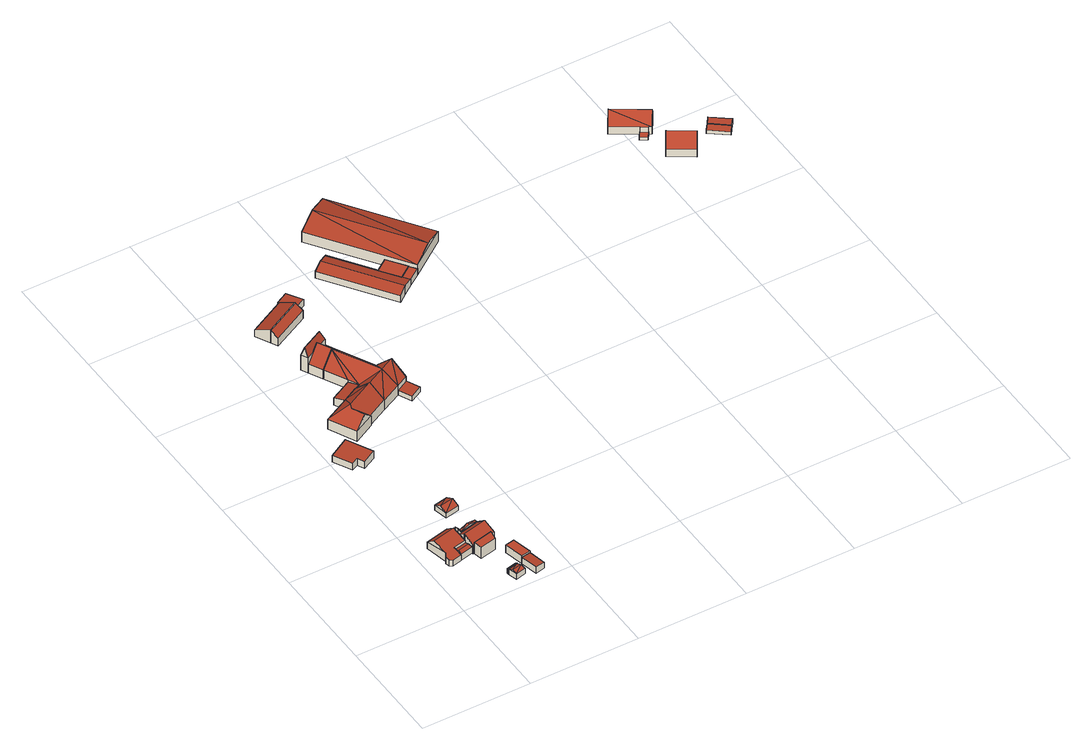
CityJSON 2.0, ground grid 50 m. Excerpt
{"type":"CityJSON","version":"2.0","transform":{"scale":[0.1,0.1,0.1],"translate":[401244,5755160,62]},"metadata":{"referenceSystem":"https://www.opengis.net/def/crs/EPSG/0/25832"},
"CityObjects":{
"building1":{"type":"Building","attributes":{"Gemeindeschluessel":"05515000","Geometrietyp2DReferenz":"3000","function":"31001_1000","roofType":"5000","measuredHeight":6.49},"address":[{"country":"Germany","locality":"Münster","thoroughfareNumber":"53","thoroughfareName":"Altenroxeler Straße"}],"geometry":[{"type":"Solid","lod":"2","boundaries":[[[[0,1,2,3]],[[4,5,1,0]],[[6,7,5,4]],[[8,9,7,6]],[[10,11,9,8]],[[12,13,11,10]],[[14,15,13,12]],[[16,17,15,14]],[[18,19,17,16]],[[20,21,19,18]],[[3,2,21,20]],[[3,20,22,23,14,12,10,8,6,4,0]],[[22,18,16,23]],[[14,23,16]],[[18,22,20]],[[1,5,7,9,11,13,15,17,19,21,2]]]],"semantics":{"surfaces":[{"type":"WallSurface"},{"type":"RoofSurface"},{"type":"GroundSurface"}],"values":[[0,0,0,0,0,0,0,0,0,0,0,1,1,0,0,2]]}}]},
"building2":{"type":"Building","attributes":{"Gemeindeschluessel":"05515000","Geometrietyp2DReferenz":"3000","function":"51009_1610","roofType":"5000","measuredHeight":3.58},"geometry":[{"type":"Solid","lod":"2","boundaries":[[[[24,25,26,27]],[[28,29,25,24]],[[30,31,29,28]],[[27,26,31,30]],[[30,28,32]],[[32,28,24,33]],[[24,27,33]],[[33,27,30,32]],[[25,29,31,26]]]],"semantics":{"surfaces":[{"type":"WallSurface"},{"type":"RoofSurface"},{"type":"GroundSurface"}],"values":[[0,0,0,0,0,1,1,1,2]]}}]},
"building3":{"type":"Building","attributes":{"Gemeindeschluessel":"05515000","Geometrietyp2DReferenz":"3000","function":"51009_1610","roofType":"2100","measuredHeight":7.83},"geometry":[{"type":"Solid","lod":"2","boundaries":[[[[34,35,36,37]],[[38,39,35,34]],[[40,41,39,38]],[[37,36,41,40]],[[38,34,37,40]],[[35,39,41,36]]]],"semantics":{"surfaces":[{"type":"WallSurface"},{"type":"RoofSurface"},{"type":"GroundSurface"}],"values":[[0,0,0,0,1,2]]}}]},
"building4":{"type":"Building","attributes":{"Gemeindeschluessel":"05515000","Geometrietyp2DReferenz":"3000","function":"31001_2700","roofType":"3100","measuredHeight":3.61},"geometry":[{"type":"Solid","lod":"2","boundaries":[[[[42,43,44,45]],[[46,47,43,42]],[[48,49,47,46]],[[45,44,49,48]],[[42,50,46]],[[48,51,45]],[[42,45,51]],[[51,50,42]],[[50,51,48]],[[48,46,50]],[[43,47,49,44]]]],"semantics":{"surfaces":[{"type":"WallSurface"},{"type":"RoofSurface"},{"type":"GroundSurface"}],"values":[[0,0,0,0,0,0,1,1,1,1,2]]}}]},
"building5":{"type":"Building","attributes":{"Gemeindeschluessel":"05515000","Geometrietyp2DReferenz":"3000","function":"51009_1610","roofType":"2100","measuredHeight":2.87},"geometry":[{"type":"Solid","lod":"2","boundaries":[[[[52,49,53,54]],[[55,47,49,52]],[[56,57,47,55]],[[54,53,57,56]],[[55,52,54,56]],[[49,47,57,53]]]],"semantics":{"surfaces":[{"type":"WallSurface"},{"type":"RoofSurface"},{"type":"GroundSurface"}],"values":[[0,0,0,0,1,2]]}}]},
"building6":{"type":"Building","attributes":{"Gemeindeschluessel":"05515000","Geometrietyp2DReferenz":"3000","function":"51009_1610","roofType":"1000","measuredHeight":6},"geometry":[{"type":"Solid","lod":"2","boundaries":[[[[58,59,60,61]],[[62,63,59,58]],[[64,65,63,62]],[[61,60,65,64]],[[62,58,61,64]],[[59,63,65,60]]]],"semantics":{"surfaces":[{"type":"WallSurface"},{"type":"RoofSurface"},{"type":"GroundSurface"}],"values":[[0,0,0,0,1,2]]}}]},
"building7":{"type":"Building","attributes":{"Gemeindeschluessel":"05515000","Geometrietyp2DReferenz":"3000","function":"31001_1000"},"children":["building7-1","building7-2"]},
"building7-1":{"type":"BuildingPart","attributes":{"roofType":"3100","measuredHeight":7.48},"parents":["building7"],"geometry":[{"type":"Solid","lod":"2","boundaries":[[[[66,1,67,68]],[[69,70,1,66]],[[71,2,70,69]],[[72,73,2,71]],[[74,75,76,77]],[[78,79,75,74]],[[80,81,79,78]],[[82,83,81,80]],[[84,85,83,82]],[[68,67,85,84]],[[78,74,77,72,71,69,80]],[[66,68,84,82,80,69]],[[1,70,2,73,76,75,79,81,83,85,67]],[[76,73,72,77]]]],"semantics":{"surfaces":[{"type":"WallSurface"},{"type":"RoofSurface"},{"type":"GroundSurface"},{"type":"ClosureSurface"}],"values":[[0,0,0,0,0,0,0,0,0,0,1,1,2,3]]}}]},
"building7-2":{"type":"BuildingPart","attributes":{"roofType":"3100","measuredHeight":6.05},"parents":["building7"],"geometry":[{"type":"Solid","lod":"2","boundaries":[[[[86,87,73,72,88]],[[89,90,87,86]],[[91,77,76,90,89]],[[86,92,89]],[[91,93,88]],[[88,93,92]],[[92,86,88]],[[93,91,89]],[[89,92,93]],[[87,90,76,73]],[[77,91,88,72]],[[73,76,77,72]]]],"semantics":{"surfaces":[{"type":"WallSurface"},{"type":"RoofSurface"},{"type":"GroundSurface"},{"type":"ClosureSurface"}],"values":[[0,0,0,0,0,1,1,1,1,2,0,3]]}}]},
"building8":{"type":"Building","attributes":{"Gemeindeschluessel":"05515000","Geometrietyp2DReferenz":"3000","function":"51009_1610","roofType":"2100","measuredHeight":3.37},"geometry":[{"type":"Solid","lod":"2","boundaries":[[[[94,95,96,97]],[[98,99,95,94]],[[100,101,99,98]],[[97,96,101,100]],[[98,94,97,100]],[[95,99,101,96]]]],"semantics":{"surfaces":[{"type":"WallSurface"},{"type":"RoofSurface"},{"type":"GroundSurface"}],"values":[[0,0,0,0,1,2]]}}]},
"building9":{"type":"Building","attributes":{"Gemeindeschluessel":"05515000","Geometrietyp2DReferenz":"3000","function":"51009_1611","roofType":"2100","measuredHeight":4.05},"geometry":[{"type":"Solid","lod":"2","boundaries":[[[[102,103,104,105]],[[106,107,103,102]],[[108,109,107,106]],[[110,111,109,108]],[[112,113,111,110]],[[105,104,113,112]],[[110,108,106,102,105,112]],[[103,107,109,111,113,104]]]],"semantics":{"surfaces":[{"type":"WallSurface"},{"type":"RoofSurface"},{"type":"GroundSurface"}],"values":[[0,0,0,0,0,0,1,2]]}}]},
"building10":{"type":"Building","attributes":{"Gemeindeschluessel":"05515000","Geometrietyp2DReferenz":"3000","function":"31001_2460","roofType":"2100","measuredHeight":4.12},"geometry":[{"type":"Solid","lod":"2","boundaries":[[[[114,96,95,115]],[[116,117,96,114]],[[118,119,117,116]],[[115,95,119,118]],[[116,114,115,118]],[[96,117,119,95]]]],"semantics":{"surfaces":[{"type":"WallSurface"},{"type":"RoofSurface"},{"type":"GroundSurface"}],"values":[[0,0,0,0,1,2]]}}]},
"building11":{"type":"Building","attributes":{"Gemeindeschluessel":"05515000","Geometrietyp2DReferenz":"3000","function":"51009_1610","roofType":"2100","measuredHeight":6.75},"geometry":[{"type":"Solid","lod":"2","boundaries":[[[[120,79,121,122]],[[123,75,79,120]],[[124,90,75,123]],[[122,121,90,124]],[[123,120,122,124]],[[79,75,90,121]]]],"semantics":{"surfaces":[{"type":"WallSurface"},{"type":"RoofSurface"},{"type":"GroundSurface"}],"values":[[0,0,0,0,1,2]]}}]},
"building12":{"type":"Building","attributes":{"Gemeindeschluessel":"05515000","Geometrietyp2DReferenz":"3000","function":"51009_1611","roofType":"3100","measuredHeight":4.41},"geometry":[{"type":"Solid","lod":"2","boundaries":[[[[125,126,127,128]],[[129,130,126,125]],[[131,132,130,129]],[[128,127,132,131]],[[125,133,129]],[[131,134,128]],[[125,128,134]],[[134,133,125]],[[133,134,131]],[[131,129,133]],[[126,130,132,127]]]],"semantics":{"surfaces":[{"type":"WallSurface"},{"type":"RoofSurface"},{"type":"GroundSurface"}],"values":[[0,0,0,0,0,0,1,1,1,1,2]]}}]},
"building13":{"type":"Building","attributes":{"Gemeindeschluessel":"05515000","Geometrietyp2DReferenz":"3000","function":"31001_1000","roofType":"5000","measuredHeight":11.39},"address":[{"country":"Germany","locality":"Münster","thoroughfareNumber":"52","thoroughfareName":"Altenroxeler Straße"}],"geometry":[{"type":"Solid","lod":"2","boundaries":[[[[135,136,137,138]],[[139,140,136,135]],[[141,142,140,139]],[[143,144,142,141]],[[145,146,144,143]],[[147,148,146,145]],[[138,137,148,147]],[[149,150,147,145,151]],[[145,143,151]],[[151,143,141,149]],[[150,149,141,139,152]],[[139,135,152]],[[152,135,138]],[[150,152,138]],[[138,147,150]],[[136,140,142,144,146,148,137]]]],"semantics":{"surfaces":[{"type":"WallSurface"},{"type":"RoofSurface"},{"type":"GroundSurface"}],"values":[[0,0,0,0,0,0,0,1,0,1,1,0,1,1,1,2]]}}]},
"building14":{"type":"Building","attributes":{"Gemeindeschluessel":"05515000","Geometrietyp2DReferenz":"3000","function":"31001_1310","roofType":"2100","measuredHeight":4.65},"geometry":[{"type":"Solid","lod":"2","boundaries":[[[[153,154,155,156]],[[157,158,154,153]],[[159,160,158,157]],[[161,162,160,159]],[[156,155,162,161]],[[159,157,153,156,161]],[[154,158,160,162,155]]]],"semantics":{"surfaces":[{"type":"WallSurface"},{"type":"RoofSurface"},{"type":"GroundSurface"}],"values":[[0,0,0,0,0,1,2]]}}]},
"building15":{"type":"Building","attributes":{"Gemeindeschluessel":"05515000","Geometrietyp2DReferenz":"3000","function":"31001_2700","roofType":"5000","measuredHeight":12.91},"geometry":[{"type":"Solid","lod":"2","boundaries":[[[[163,164,165,166]],[[167,168,164,163]],[[169,170,168,167]],[[166,165,170,169]],[[169,167,171]],[[171,167,163,172]],[[163,166,172]],[[172,166,169,171]],[[164,168,170,165]]]],"semantics":{"surfaces":[{"type":"WallSurface"},{"type":"RoofSurface"},{"type":"GroundSurface"}],"values":[[0,0,0,0,1,1,0,1,2]]}}]},
"building16":{"type":"Building","attributes":{"Gemeindeschluessel":"05515000","Geometrietyp2DReferenz":"3000","function":"31001_2700","roofType":"3100","measuredHeight":11.39},"geometry":[{"type":"Solid","lod":"2","boundaries":[[[[173,170,174,175]],[[176,177,170,173]],[[178,179,177,176]],[[180,181,179,178]],[[182,183,181,180]],[[184,165,183,182]],[[175,174,165,184]],[[178,176,173,175,180]],[[184,182,180,175]],[[170,177,179,181,183,165,174]]]],"semantics":{"surfaces":[{"type":"WallSurface"},{"type":"RoofSurface"},{"type":"GroundSurface"}],"values":[[0,0,0,0,0,0,0,1,1,2]]}}]},
"building17":{"type":"Building","attributes":{"Gemeindeschluessel":"05515000","Geometrietyp2DReferenz":"3000","function":"31001_2700","roofType":"5000","measuredHeight":11.31},"geometry":[{"type":"Solid","lod":"2","boundaries":[[[[185,186,179,187]],[[188,189,186,185]],[[190,191,189,188]],[[192,193,191,190]],[[194,195,193,192]],[[196,197,195,194]],[[198,199,197,196]],[[200,201,199,198]],[[202,203,201,200]],[[204,183,203,202]],[[187,179,183,204]],[[205,206,200]],[[200,206,202]],[[204,202,206]],[[207,205,200,198,208]],[[190,209,192]],[[192,209,194]],[[209,207,194]],[[196,194,207]],[[207,208,196]],[[188,185,207,209]],[[187,206,205,207,185]],[[206,187,204]],[[208,198,196]],[[209,190,188]],[[186,189,191,193,195,197,199,201,203,183,179]]]],"semantics":{"surfaces":[{"type":"WallSurface"},{"type":"RoofSurface"},{"type":"GroundSurface"}],"values":[[0,0,0,0,0,0,0,0,0,0,0,1,1,1,1,1,1,1,1,1,1,1,0,0,0,2]]}}]},
"building18":{"type":"Building","attributes":{"Gemeindeschluessel":"05515000","Geometrietyp2DReferenz":"3000","function":"31001_2700","roofType":"2100","measuredHeight":6.94},"geometry":[{"type":"Solid","lod":"2","boundaries":[[[[210,211,212,213]],[[214,215,211,210]],[[216,217,215,214]],[[213,212,217,216]],[[214,210,213,216]],[[211,215,217,212]]]],"semantics":{"surfaces":[{"type":"WallSurface"},{"type":"RoofSurface"},{"type":"GroundSurface"}],"values":[[0,0,0,0,1,2]]}}]},
"building19":{"type":"Building","attributes":{"Gemeindeschluessel":"05515000","Geometrietyp2DReferenz":"3000","function":"51009_1610","roofType":"2100","measuredHeight":6.67},"geometry":[{"type":"Solid","lod":"2","boundaries":[[[[218,219,211,220]],[[221,222,219,218]],[[223,215,222,221]],[[220,211,215,223]],[[221,218,220,223]],[[219,222,215,211]]]],"semantics":{"surfaces":[{"type":"WallSurface"},{"type":"RoofSurface"},{"type":"GroundSurface"}],"values":[[0,0,0,0,1,2]]}}]},
"building20":{"type":"Building","attributes":{"Gemeindeschluessel":"05515000","Geometrietyp2DReferenz":"3000","function":"31001_2460","roofType":"2100","measuredHeight":2.81},"geometry":[{"type":"Solid","lod":"2","boundaries":[[[[224,225,226,227]],[[228,195,225,224]],[[229,193,195,228]],[[227,226,193,229]],[[228,224,227,229]],[[225,195,193,226]]]],"semantics":{"surfaces":[{"type":"WallSurface"},{"type":"RoofSurface"},{"type":"GroundSurface"}],"values":[[0,0,0,0,1,2]]}}]},
"building21":{"type":"Building","attributes":{"Gemeindeschluessel":"05515000","Geometrietyp2DReferenz":"3000","function":"31001_2460","roofType":"2100","measuredHeight":3.71},"geometry":[{"type":"Solid","lod":"2","boundaries":[[[[230,231,232,233]],[[234,235,231,230]],[[236,237,235,234]],[[233,232,237,236]],[[234,230,233,236]],[[231,235,237,232]]]],"semantics":{"surfaces":[{"type":"WallSurface"},{"type":"RoofSurface"},{"type":"GroundSurface"}],"values":[[0,0,0,0,1,2]]}}]},
"building22":{"type":"Building","attributes":{"Gemeindeschluessel":"05515000","Geometrietyp2DReferenz":"3000","function":"31001_2700"},"children":["building22-1","building22-2"]},
"building22-1":{"type":"BuildingPart","attributes":{"roofType":"1000","measuredHeight":3.5},"parents":["building22"],"geometry":[{"type":"Solid","lod":"2","boundaries":[[[[238,239,240,241]],[[242,243,239,238]],[[244,245,243,242]],[[242,238,241,244]],[[239,243,245,240]],[[245,244,241,240]]]],"semantics":{"surfaces":[{"type":"WallSurface"},{"type":"RoofSurface"},{"type":"GroundSurface"},{"type":"ClosureSurface"}],"values":[[0,0,0,1,2,3]]}}]},
"building22-2":{"type":"BuildingPart","attributes":{"roofType":"3100","measuredHeight":4.82},"parents":["building22"],"geometry":[{"type":"Solid","lod":"2","boundaries":[[[[241,240,246,247]],[[248,249,245,244]],[[250,251,249,248]],[[252,253,251,250]],[[254,255,253,252]],[[256,257,255,254]],[[258,259,257,256]],[[247,246,259,258]],[[252,250,248,244,241,247,254]],[[258,256,254,247]],[[240,245,249,251,253,255,257,259,246]],[[245,240,241,244]]]],"semantics":{"surfaces":[{"type":"WallSurface"},{"type":"RoofSurface"},{"type":"GroundSurface"},{"type":"ClosureSurface"}],"values":[[0,0,0,0,0,0,0,0,1,1,2,3]]}}]},
"building23":{"type":"Building","attributes":{"Gemeindeschluessel":"05515000","Geometrietyp2DReferenz":"3000","function":"31001_2700","roofType":"1000","measuredHeight":3.34},"geometry":[{"type":"Solid","lod":"2","boundaries":[[[[242,260,261,244]],[[262,263,260,242]],[[264,265,263,262]],[[266,267,265,264]],[[248,268,267,266]],[[244,261,268,248]],[[266,264,262,242,244,248]],[[260,263,265,267,268,261]]]],"semantics":{"surfaces":[{"type":"WallSurface"},{"type":"RoofSurface"},{"type":"GroundSurface"}],"values":[[0,0,0,0,0,0,1,2]]}}]},
"building24":{"type":"Building","attributes":{"Gemeindeschluessel":"05515000","Geometrietyp2DReferenz":"3000","function":"51009_1610","roofType":"1000","measuredHeight":3.32},"geometry":[{"type":"Solid","lod":"2","boundaries":[[[[250,267,269,252]],[[270,265,267,250]],[[271,272,265,270]],[[252,269,272,271]],[[270,250,252,271]],[[267,265,272,269]]]],"semantics":{"surfaces":[{"type":"WallSurface"},{"type":"RoofSurface"},{"type":"GroundSurface"}],"values":[[0,0,0,0,1,2]]}}]},
"building25":{"type":"Building","attributes":{"Gemeindeschluessel":"05515000","Geometrietyp2DReferenz":"3000","function":"31001_2700","roofType":"5000","measuredHeight":8.05},"address":[{"country":"Germany","locality":"Münster","thoroughfareNumber":"44","thoroughfareName":"Altenroxeler Straße"}],"geometry":[{"type":"Solid","lod":"2","boundaries":[[[[273,274,275,276]],[[277,272,274,273]],[[278,279,272,277]],[[276,275,279,278]],[[277,280,281]],[[281,278,277]],[[280,273,276]],[[276,281,280]],[[278,281,276]],[[273,280,277]],[[274,272,279,275]]]],"semantics":{"surfaces":[{"type":"WallSurface"},{"type":"RoofSurface"},{"type":"GroundSurface"}],"values":[[0,0,0,0,1,1,1,1,0,0,2]]}}]},
"building26":{"type":"Building","attributes":{"Gemeindeschluessel":"05515000","Geometrietyp2DReferenz":"3000","function":"31001_1000"},"children":["building26-1","building26-2"]},
"building26-1":{"type":"BuildingPart","attributes":{"roofType":"3100","measuredHeight":9.18},"parents":["building26"],"geometry":[{"type":"Solid","lod":"2","boundaries":[[[[282,283,284,285]],[[286,287,288,283,282]],[[289,290,291]],[[292,293,289,291]],[[294,295,293,292]],[[285,284,295,294]],[[296,285,294]],[[294,297,296]],[[282,296,297]],[[291,286,282,297,292]],[[296,282,285]],[[294,292,297]],[[283,288,289,293,295,284]],[[287,286,291,290]],[[289,288,287,290]]]],"semantics":{"surfaces":[{"type":"WallSurface"},{"type":"RoofSurface"},{"type":"GroundSurface"},{"type":"ClosureSurface"}],"values":[[0,0,0,0,0,0,1,1,1,1,0,0,2,0,3]]}}]},
"building26-2":{"type":"BuildingPart","attributes":{"roofType":"1000","measuredHeight":1.19},"parents":["building26"],"geometry":[{"type":"Solid","lod":"2","boundaries":[[[[290,289,298,299]],[[300,301,288,287]],[[299,298,301,300]],[[287,290,299,300]],[[289,288,301,298]],[[289,290,287,288]]]],"semantics":{"surfaces":[{"type":"WallSurface"},{"type":"RoofSurface"},{"type":"GroundSurface"},{"type":"ClosureSurface"}],"values":[[0,0,0,1,2,3]]}}]},
"building27":{"type":"Building","attributes":{"Gemeindeschluessel":"05515000","Geometrietyp2DReferenz":"3000","function":"31001_1000","roofType":"3100","measuredHeight":8.89},"address":[{"country":"Germany","locality":"Münster","thoroughfareNumber":"32","thoroughfareName":"Altenroxeler Straße"}],"geometry":[{"type":"Solid","lod":"2","boundaries":[[[[302,303,304,305]],[[306,307,303,302]],[[308,309,307,306]],[[310,311,309,308]],[[312,313,311,310]],[[314,315,313,312]],[[316,317,315,314]],[[305,304,317,316]],[[310,308,306,312]],[[302,305,316,314,312,306]],[[303,307,309,311,313,315,317,304]]]],"semantics":{"surfaces":[{"type":"WallSurface"},{"type":"RoofSurface"},{"type":"GroundSurface"}],"values":[[0,0,0,0,0,0,0,0,1,1,2]]}}]},
"building28":{"type":"Building","attributes":{"Gemeindeschluessel":"05515000","Geometrietyp2DReferenz":"3000","function":"31001_2700","roofType":"2100","measuredHeight":2.25},"geometry":[{"type":"Solid","lod":"2","boundaries":[[[[318,319,320,321]],[[322,323,319,318]],[[324,325,323,322]],[[321,320,325,324]],[[322,318,321,324]],[[319,323,325,320]]]],"semantics":{"surfaces":[{"type":"WallSurface"},{"type":"RoofSurface"},{"type":"GroundSurface"}],"values":[[0,0,0,0,1,2]]}}]},
"building29":{"type":"Building","attributes":{"Gemeindeschluessel":"05515000","Geometrietyp2DReferenz":"3000","function":"31001_2700","roofType":"2100","measuredHeight":2.67},"geometry":[{"type":"Solid","lod":"2","boundaries":[[[[326,327,325,328]],[[329,330,327,326]],[[331,320,330,329]],[[328,325,320,331]],[[329,326,328,331]],[[327,330,320,325]]]],"semantics":{"surfaces":[{"type":"WallSurface"},{"type":"RoofSurface"},{"type":"GroundSurface"}],"values":[[0,0,0,0,1,2]]}}]}
},
"vertices":[
[179,277,80],[179,277,37],[170,317,37],[170,317,93],[120,264,80],[120,264,37],[129,225,66],[129,225,37],[84,215,66],[84,215,37],[72,223,70],[72,223,37],[67,242,76],[67,242,37],[75,254,80],[75,254,37],[52,356,72],[52,356,37],[156,380,72],[156,380,37],[167,332,98],[167,332,37],[165,342,102],[61,319,102],
[120,264,70],[120,264,38],[129,225,38],[129,225,70],[179,277,70],[179,277,38],[188,238,70],[188,238,38],[183,258,74],[129,246,74],
[189,336,79],[189,336,38],[167,332,38],[167,332,116],[192,323,78],[192,323,38],[170,317,116],[170,317,38],
[256,18,65],[256,18,37],[302,28,37],[302,28,65],[246,59,65],[246,59,37],[292,69,65],[292,69,37],[251,38,73],[297,49,73],
[292,69,66],[290,78,37],[290,78,62],[246,59,66],[244,68,62],[244,68,37],
[283,253,97],[283,253,37],[193,233,37],[193,233,97],[276,210,97],[276,210,37],[202,194,97],[202,194,37],
[179,277,109],[188,238,37],[188,238,87],[178,282,111],[178,282,37],[170,317,83],[192,323,83],[192,323,37],[279,317,103],[279,317,37],[273,342,37],[273,342,83],[287,318,103],[287,318,37],[289,308,111],[289,308,37],[301,257,83],[301,257,37],[189,232,83],[189,232,37],
[189,336,86],[189,336,37],[192,323,86],[270,355,86],[270,355,37],[273,342,86],[230,345,97],[233,332,97],
[367,96,66],[367,96,35],[323,87,35],[323,87,69],[385,17,66],[385,17,35],[341,8,69],[341,8,35],
[51,914,57],[51,914,22],[81,929,22],[81,929,58],[9,997,57],[9,997,22],[98,1044,62],[98,1044,22],[158,928,62],[158,928,22],[97,897,58],[97,897,22],
[323,87,76],[367,96,74],[303,175,76],[303,175,35],[347,185,74],[347,185,35],
[287,318,104],[278,356,37],[278,356,73],[279,317,104],[270,355,73],
[211,471,58],[211,471,33],[275,484,33],[275,484,58],[198,536,58],[198,536,33],[262,549,58],[262,549,33],[205,503,77],[268,516,77],
[285,1271,69],[285,1271,17],[218,1236,17],[218,1236,69],[346,1153,69],[346,1153,17],[253,1105,69],[253,1105,17],[254,1101,69],[254,1101,17],[159,1052,69],[159,1052,17],[97,1174,69],[97,1174,17],[182,1131,121],[186,1145,131],[207,1077,118],[315,1212,131],
[192,1283,53],[192,1283,16],[218,1236,16],[218,1236,63],[289,1333,53],[289,1333,16],[313,1286,63],[313,1286,16],[285,1271,63],[285,1271,16],
[189,1525,95],[189,1525,15],[205,1494,15],[205,1494,95],[304,1583,95],[304,1583,15],[320,1553,95],[320,1553,15],[297,1560,143],[197,1509,144],
[320,1553,63],[263,1524,15],[263,1524,129],[321,1553,63],[321,1553,15],[352,1493,63],[352,1493,15],[295,1463,129],[295,1463,15],[237,1433,63],[237,1433,15],[205,1494,63],
[429,1345,64],[429,1345,15],[352,1493,64],[435,1348,64],[435,1348,15],[496,1230,64],[496,1230,15],[493,1228,64],[493,1228,15],[439,1201,64],[439,1201,15],[346,1153,64],[346,1153,15],[285,1271,64],[285,1271,15],[313,1286,64],[313,1286,15],[289,1333,64],[289,1333,15],[237,1433,64],[401,1258,126],[295,1463,126],[400,1256,128],[315,1212,128],[465,1289,128],
[340,1809,84],[340,1809,15],[306,1875,15],[306,1875,48],[172,1723,84],[172,1723,15],[138,1789,48],[138,1789,15],
[356,1778,56],[356,1778,15],[340,1809,81],[188,1692,56],[188,1692,15],[172,1723,81],
[467,1141,39],[467,1141,15],[521,1169,15],[521,1169,43],[439,1201,39],[493,1228,43],
[395,1837,52],[395,1837,15],[357,1911,15],[357,1911,44],[341,1810,52],[341,1810,15],[304,1883,44],[304,1883,15],
[604,2010,54],[604,2010,19],[600,2007,19],[600,2007,54],[735,1826,54],[735,1826,19],[731,1824,54],[731,1824,19],
[559,1978,19],[559,1978,67],[791,1741,54],[791,1741,19],[794,1743,53],[794,1743,19],[815,1713,53],[815,1713,19],[770,1681,67],[770,1681,19],[729,1651,54],[729,1651,19],[518,1948,54],[518,1948,19],
[735,1826,20],[731,1824,20],[789,1865,54],[789,1865,20],[848,1782,54],[848,1782,20],[794,1743,54],[794,1743,20],[791,1741,20],
[815,1713,20],[848,1782,53],[870,1752,53],[870,1752,20],
[1043,1875,74],[1043,1875,20],[757,2278,20],[757,2278,74],[870,1752,74],[583,2155,74],[583,2155,20],[957,1814,101],[671,2217,101],
[2095,1975,48],[2095,1975,9],[2143,2049,9],[2143,2049,48],[2083,1983,48],[2083,1983,21],[2083,1983,9],[2053,2002,9],[2053,2002,21],[2053,2002,48],[1948,2069,48],[1948,2069,9],[1996,2144,48],[1996,2144,9],[2119,2012,101],[1972,2107,101],
[2035,1974,9],[2035,1974,21],[2065,1955,21],[2065,1955,9],
[2237,1866,43],[2237,1866,8],[2200,1889,8],[2200,1889,43],[2205,1815,97],[2205,1815,8],[2176,1770,49],[2176,1770,8],[2072,1837,49],[2072,1837,8],[2101,1882,97],[2101,1882,8],[2130,1927,49],[2130,1927,8],[2197,1884,49],[2197,1884,8],
[2358,1810,23],[2358,1810,6],[2378,1836,6],[2378,1836,28],[2280,1870,23],[2280,1870,6],[2301,1896,28],[2301,1896,6],
[2321,1923,33],[2321,1923,6],[2301,1896,30],[2399,1863,33],[2399,1863,6],[2378,1836,30]
]}
